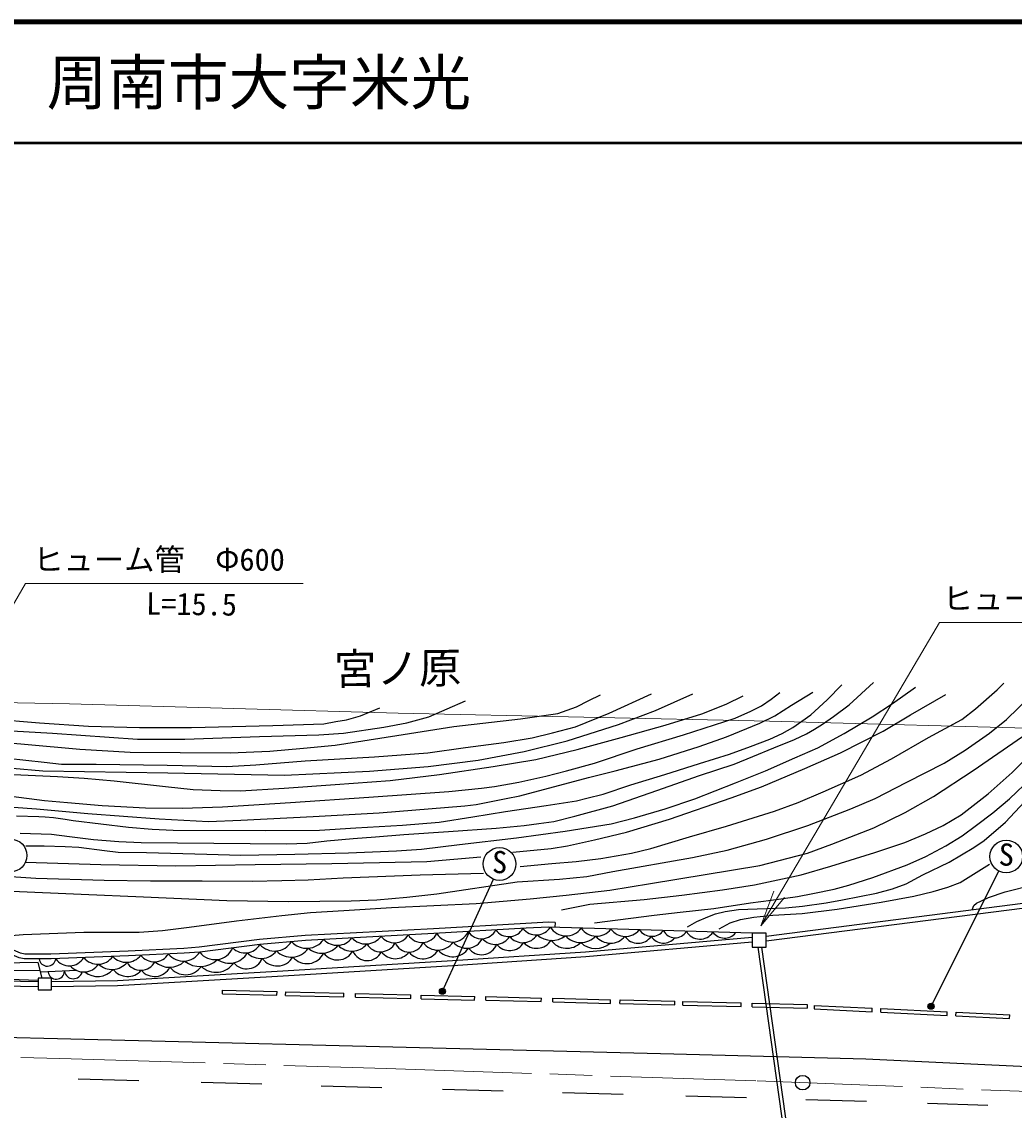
# Model space of a CAD drawing. Units: millimetres at full size, sheet at 1:1000; details may follow other scales. Extents: x 40000 to 680000, y 20000 to 380000.
# Drawn here: x 402972 to 484806, y 290210 to 380000 of the extents above; entities that cross this region are included whole.
import ezdxf
from ezdxf.enums import TextEntityAlignment as Align

# ---------------------------------------------------------------- set-up
doc = ezdxf.new("R2010")
doc.units = ezdxf.units.MM
doc.header["$LTSCALE"] = 1000
doc.linetypes.add('CHAIN', pattern=[18.5, 12, -1.5, 3.5, -1.5])
for name, color, linetype, lineweight in [('M-BGD', 7, 'Continuous', 25), ('M-BGD-EXST', 7, 'Continuous', 25), ('M-BMK', 2, 'CHAIN', 13), ('M-BMK-SRVR', 3, 'Continuous', 25), ('M-STR-HTXT', 7, 'Continuous', 13), ('M-STR-STRC', 7, 'Continuous', 25), ('M-TTL', 2, 'Continuous', 140), ('M-TTL-LINE', 7, 'Continuous', 50)]:
    doc.layers.add(name, color=color, linetype=linetype, lineweight=lineweight)
doc.layers.add('M-BMK-HTXT', color=7, linetype='Continuous')
doc.layers.add('M-TTL-TXT', color=7, linetype='Continuous')
doc.styles.add('ＭＳ ゴシック', font='')
doc.styles.get('ＭＳ ゴシック').set_extended_font_data('MS Gothic')

# ---------------------------------------------------------------- blocks, each defined once
blk = doc.blocks.new('open_arrow')
at = {"color": 0, "linetype": 'Continuous', "lineweight": -2}
blk.add_lwpolyline([(7.5, 1.25), (0, 0), (7.5, -1.25)], dxfattribs=at)

msp = doc.modelspace()

# ---------------------------------------------------------------- hatches: boundary and pattern name
at = {"layer": 'M-BGD-EXST'}
for points in [[(437903, 300026, 1), (437403, 300026, 1)], [(478194, 298785, 1), (477694, 298785, 1)]]:
    msp.add_hatch(color=256, dxfattribs=at).paths.add_polyline_path(points)

# ---------------------------------------------------------------- linework, layer by layer
at = {"layer": 'M-BGD'}
for p, q in [((446940, 305703), (446927, 305304)), ((466490, 283835), (463693, 303668)), ((466793, 283831), (463996, 303668)), ((407515, 301724), (404520, 301596))]:
    msp.add_line(p, q, dxfattribs=at)
for points in [[(402149, 308287), (407865, 308026), (413004, 307803), (419884, 307516), (424971, 307437), (430144, 307477), (432257, 307579), (434722, 307778), (437190, 308051), (443810, 309049), (447320, 309261), (449553, 309499), (451712, 309900), (458265, 311050), (461146, 311656), (464384, 312575), (467790, 313705), (471335, 315066), (473340, 315927), (475952, 317259), (479041, 318851), (480750, 319900), (482769, 321326), (484169, 322443), (487069, 325287)], [(402526, 314491), (404370, 314436), (404898, 314408), (405583, 314362), (406537, 314223), (407214, 314112), (411776, 313564), (413710, 313408), (415467, 313304), (423043, 313287), (427514, 313315), (430515, 313505), (434375, 313717), (437398, 313969), (440163, 314414), (442852, 314850), (446215, 315341), (448708, 315730), (449571, 315950), (450904, 316295), (453205, 317052), (455989, 317906), (458849, 318799), (461325, 319586), (463070, 320218), (464667, 320816), (465674, 321276), (466556, 321793), (468042, 322819), (469375, 324064), (470602, 325291)], [(402849, 313074), (405415, 312981), (406912, 312789), (408879, 312539), (410966, 312370), (412806, 312284), (424792, 312181), (426503, 312250), (428136, 312444), (430303, 312628), (432130, 312775), (434466, 312951), (438150, 313209), (442099, 313477), (444390, 313689), (445617, 313864), (446844, 314039), (448562, 314456), (451698, 315332), (455328, 316578), (458850, 317809), (461721, 318752), (463245, 319388), (464992, 320095), (466675, 320801), (467667, 321270), (468324, 321647), (469005, 322063), (469899, 322699), (471194, 323659), (473204, 325495)], [(403314, 312019), (404823, 312031), (406551, 311977), (407681, 311911), (409781, 311637), (410910, 311505), (413250, 311473), (418243, 311342), (421041, 311260), (425499, 311326), (429920, 311449), (433869, 311620), (435941, 311734), (439055, 312139), (443761, 312679), (447784, 313217), (451572, 313832), (453498, 314322), (456032, 315068), (458467, 315889), (461814, 317221), (464297, 318202), (466716, 319273), (468601, 320100), (470790, 321288), (473105, 322660), (474782, 323775), (476653, 325118)], [(444065, 310328), (446667, 310562), (448692, 310724), (450731, 310984), (453244, 311424), (454836, 311814), (458035, 312763), (461083, 313631), (465035, 314871), (466997, 315599), (469051, 316483), (472151, 317859), (474679, 319185), (477747, 320956), (480480, 322441), (481613, 323309), (483386, 324879), (483954, 325436)], [(373332, 323291), (375384, 322910), (377633, 322443), (379194, 322075), (381590, 321424), (383249, 321092), (388493, 320133), (390856, 319531), (393482, 319191), (397771, 318772), (402205, 318417), (404707, 318201), (415021, 318029), (424622, 317846), (431657, 318187), (436492, 318573), (440596, 319098), (444409, 319804), (447940, 320687), (452177, 322039), (455217, 323173), (458311, 324557)], [(381540, 323813), (383789, 323136), (386219, 322544), (389399, 322024), (393410, 321470), (395702, 321138), (398767, 320788), (403204, 320418), (407769, 319987), (411908, 319759), (420161, 319704), (423436, 319838), (426209, 320077), (428804, 320329), (433901, 321123), (438604, 321868), (444090, 322499), (447161, 322945), (448722, 323480), (449736, 324004), (450704, 324483)], [(395730, 316949), (404842, 315768), (406733, 315588), (409612, 315343), (413181, 315152), (416217, 315120), (419521, 315248), (425143, 315589), (431581, 316043), (438185, 316511), (440875, 316769), (441963, 316915), (443950, 317283), (446181, 317781), (447877, 318217), (450185, 318835), (453717, 320010), (457534, 321175), (461784, 322563), (463096, 323137), (463979, 323571), (464777, 324113), (465467, 324678)], [(398470, 315475), (404180, 315086), (408414, 314698), (414313, 314251), (418360, 314035), (421021, 314150), (427012, 314452), (432442, 314740), (439496, 315319), (440452, 315417), (441687, 315683), (442909, 315925), (444052, 316155), (449696, 317648), (451903, 318207), (455524, 319158), (458820, 320222), (461077, 321005), (463824, 322134), (465055, 322749), (466434, 323616), (468187, 324690)], [(400267, 319423), (404816, 318929), (406245, 318769), (409092, 318769), (414952, 318687), (419887, 318571), (422270, 318716), (426332, 319030), (432043, 319354), (436452, 319704), (439558, 320125), (442718, 320536), (445053, 320933), (446729, 321331), (448643, 321849), (451416, 322957), (454895, 324558)], [(402292, 317900), (405909, 317749), (408105, 317611), (410580, 317391), (414816, 316923), (417114, 316670), (419338, 316583), (420999, 316565), (424603, 316779), (428818, 317089), (433336, 317399), (437409, 317906), (441850, 318557), (445358, 319144), (448765, 319968), (452399, 320952), (456015, 321968), (459042, 322903), (461058, 323711), (462453, 324392)], [(443456, 311486), (446631, 311798), (447965, 312011), (450189, 312512), (452834, 313150), (456389, 314227), (461471, 315988), (463975, 316896), (467535, 318397), (470487, 319694), (473987, 321492), (476247, 322835), (479161, 324500)], [(386607, 323779), (389003, 322944), (390525, 322567), (391811, 322345), (394051, 322061), (396610, 321812), (398784, 321698), (405507, 321327), (412513, 320829), (413910, 320817), (416417, 320828), (422576, 321042), (427474, 321172), (429487, 321314), (432832, 321800), (434717, 322156), (436541, 322654), (439550, 323991)], [(391868, 323811), (394351, 323199), (397313, 322787), (400475, 322498), (404442, 322161), (408466, 321889), (412689, 321784), (416974, 321784), (423663, 321934), (427885, 322083), (428881, 322265), (429757, 322417), (430908, 322746), (432502, 323413)], [(447478, 306737), (449821, 307200), (454287, 307590), (457386, 307956), (460754, 308395), (463397, 308815), (467229, 309620), (469675, 310356), (473321, 311460), (475779, 312305), (477490, 313011), (478947, 313706), (480422, 314571), (482650, 316309), (484626, 318057), (489448, 322935)], [(401067, 304542), (403084, 304712), (408075, 304895), (412654, 304907), (414582, 305029), (416784, 305322), (420676, 305835), (424403, 306286), (426783, 306518), (429521, 306677), (433450, 306945), (440436, 307274), (444897, 307654), (447850, 307958), (451456, 308364), (454823, 308912), (463833, 310402), (467758, 311416), (469771, 312148), (473230, 313494), (475817, 314774), (478136, 316092), (481433, 318231), (485487, 321051)], [(450207, 305666), (455129, 306310), (457249, 306543), (460035, 306843), (463054, 307310), (464763, 307534), (466924, 307852), (468194, 308085), (469952, 308452), (471167, 308779), (473160, 309410), (475969, 310449), (477528, 311134), (479158, 312025), (480507, 312832), (481689, 313721), (483052, 314729), (484426, 315900), (486211, 317601)], [(457856, 305351), (458626, 305792), (459541, 306169), (460176, 306410), (460970, 306610), (462070, 306771), (465954, 306917), (467343, 307053), (469302, 307318), (470650, 307575), (473456, 308106), (474773, 308484), (475897, 308893), (477264, 309641), (479448, 310684), (481464, 311875), (482326, 312460), (484082, 313970), (485661, 315653)], [(403282, 310682), (409498, 310472), (415677, 310366), (422228, 310473), (428547, 310562), (432466, 310652), (436382, 310741), (440829, 311114)], [(380883, 309687), (384365, 310212), (386232, 310416), (387951, 310408), (389751, 310426), (390925, 310267), (391805, 310218), (394213, 310059), (395546, 309962), (397576, 309644), (398566, 309595), (399719, 309583), (401248, 309534), (404126, 309363), (409774, 309192), (413583, 309143), (417838, 309131), (421977, 309093), (424422, 309154), (426598, 309216), (429476, 309375), (435812, 309641), (441045, 309764)], [(460469, 305173), (461388, 305674), (462224, 305949), (463346, 306140), (464910, 306295), (467310, 306450), (470212, 306784), (473838, 307371), (476536, 307873), (478113, 308255), (479342, 308613), (480352, 308986), (482764, 310501)], [(559274, 300906), (557188, 301758), (553155, 303014), (550185, 303646), (547123, 304167), (544026, 304476), (541529, 304735), (516164, 306646), (512994, 310038), (491514, 310278), (489354, 307763), (464359, 304550)], [(559083, 300552), (557053, 301382), (553054, 302626), (550110, 303253), (547070, 303770), (543986, 304078), (541493, 304336), (515978, 306259), (512818, 309640), (491696, 309876), (489558, 307386), (464359, 304146)], [(446940, 305703), (446399, 305721), (444532, 305624), (436932, 305183), (426342, 304622), (422570, 304282), (417608, 303651), (416343, 303556), (411749, 303339), (405379, 303095), (403221, 303091), (402871, 303172), (395043, 306532), (380348, 308880), (375663, 307717), (370851, 308606)], [(463207, 304808), (453039, 305106), (446403, 305320), (444553, 305224), (436954, 304784), (426370, 304223), (422613, 303885), (417648, 303253), (416368, 303157), (411766, 302939), (405387, 302695), (403175, 302691), (402746, 302790), (394931, 306145), (380365, 308472), (375676, 307308), (370778, 308213)], [(481336, 306732), (481484, 307091), (481694, 307278), (482105, 307495), (482694, 307753), (484058, 308238), (486445, 308835)], [(463207, 304464), (449443, 303261), (438493, 302523), (424511, 301676), (410863, 300883), (405412, 300795)], [(463207, 304063), (449474, 302863), (438518, 302123), (424534, 301277), (410878, 300483), (405412, 300395)], [(404640, 301113), (404321, 302394), (387795, 302088), (387568, 302078), (387532, 301242)], [(387568, 302078), (396154, 301739), (404480, 301754)], [(404313, 300788), (392719, 301019), (385706, 301321)], [(404313, 300388), (392706, 300619), (385706, 300920)], [(387541, 301463), (397999, 301167), (404313, 300946)]]:
    msp.add_lwpolyline(points, dxfattribs=at)
for points in [[(463207, 303668), (464359, 303668), (464359, 304808), (463207, 304808)], [(404313, 300139), (405412, 300139), (405412, 301113), (404313, 301113)]]:
    msp.add_lwpolyline(points, close=True, dxfattribs=at)
for centre, radius, start, end in [((445393, 306055), 1384, 217.65182, 327.69037), ((447863, 306115), 1526, 211.59325, 324.7068), ((428980, 305306), 1495, 222.15265, 323.91438), ((431340, 305507), 1580, 223.212, 322.85503), ((433683, 305403), 1377, 218.11066, 327.95637), ((435986, 305372), 1334, 211.63294, 334.49145), ((438448, 305550), 1466, 210.89652, 335.73906), ((440882, 305670), 1313, 213.36245, 333.27313), ((442017, 305322), 1432, 222.28332, 326.55993), ((443134, 305867), 1336, 216.11665, 330.51894), ((444284, 305423), 1393, 219.67635, 327.41369), ((446689, 306137), 1914, 229.95135, 306.00447), ((449072, 305776), 1730, 223.34315, 315.67028), ((450357, 306070), 1503, 213.8391, 322.46096), ((451513, 305540), 1547, 218.90912, 320.21265), ((452748, 306039), 1490, 216.42664, 319.99729), ((453786, 305293), 1315, 214.43476, 325.84102), ((454911, 305806), 1251, 215.37332, 321.26755), ((455885, 305184), 1191, 211.88435, 321.08035), ((456844, 305508), 1073, 206.90105, 329.73982), ((458886, 305608), 1286, 209.86002, 326.78085), ((460910, 305562), 1155, 214.76621, 321.87465), ((418907, 304216), 1586, 217.41846, 337.09137), ((421380, 304612), 1432, 225.0341, 329.47573), ((423826, 304967), 1625, 221.73772, 328.55332), ((425188, 304536), 1700, 224.33448, 325.35325), ((426469, 305269), 1704, 222.47598, 325.43265), ((427704, 304906), 1742, 230.11651, 321.12206), ((430191, 304906), 1573, 224.00969, 321.62853), ((432563, 304609), 1327, 210.83065, 334.014), ((434904, 304495), 1240, 202.13364, 338.46013), ((437279, 304931), 1512, 216.12291, 326.04061), ((438500, 304452), 1578, 220.89184, 326.60389), ((439652, 305054), 1479, 220.82714, 331.99282), ((440889, 304356), 1321, 215.77616, 339.56404), ((443199, 304778), 1388, 219.4883, 327.52341), ((445421, 304996), 1426, 222.504, 327.27395), ((447916, 305183), 1610, 216.51788, 315.12101), ((450309, 305365), 1818, 226.47697, 310.96681), ((405084, 302794), 697, 188.29846, 353.06643), ((406901, 303499), 1375, 215.05346, 329.33196), ((409245, 303766), 1512, 219.82136, 324.56407), ((411586, 303927), 1518, 223.08988, 321.75298), ((413886, 303885), 1427, 219.03056, 326.39501), ((416304, 304105), 1591, 219.38074, 327.59119), ((417683, 304107), 2042, 231.10924, 314.21735), ((420083, 304040), 1704, 235.0723, 330.13608), ((421522, 303256), 1382, 219.48281, 337.80847), ((422696, 304358), 1627, 225.77733, 321.64902), ((424030, 303640), 1527, 216.3981, 328.50011), ((426496, 303832), 1528, 220.3632, 334.45427), ((429018, 304043), 1437, 217.27944, 330.46337), ((431455, 303843), 1292, 203.18707, 334.32582), ((433776, 304166), 1455, 217.33063, 321.25774), ((436053, 304158), 1456, 218.33082, 329.49837), ((408078, 303104), 1490, 221.03957, 325.29435), ((409226, 302950), 1708, 231.37515, 318.73534), ((410404, 303431), 1611, 226.8827, 320.6488), ((411693, 302733), 1492, 217.52234, 318.85641), ((412788, 303063), 1312, 209.84203, 332.66316), ((413917, 302686), 1444, 220.35929, 331.69027), ((415147, 303781), 1780, 227.89626, 314.76083), ((416459, 303006), 1619, 218.3316, 324.55621), ((418986, 303351), 1763, 226.78068, 326.4533), ((405813, 301694), 673, 186.08538, 358.83184), ((407230, 301815), 756, 190.26124, 344.96139)]:
    msp.add_arc(centre, radius, start, end, dxfattribs=at)
at = {"layer": 'M-BGD-EXST'}
for p, q in [((477944, 298785), (483540, 309937)), ((437653, 300026), (441880, 309263))]:
    msp.add_line(p, q, dxfattribs=at)
for centre, radius in [((402043, 311228), 1350), ((484151, 311141), 1350), ((442367, 310522), 1350), ((437653, 300026), 250), ((477944, 298785), 250)]:
    msp.add_circle(centre, radius, dxfattribs=at)
at = {"layer": 'M-BMK'}
msp.add_lwpolyline([(278073, 298180), (305127, 297464), (321752, 296989), (358431, 295981), (384412, 294983), (406102, 294479), (433013, 293649), (463613, 292630), (487829, 291676), (503050, 291202), (522076, 290596), (531353, 290265), (535013, 290138), (539969, 289757), (546446, 288997), (555484, 287649), (562013, 286476), (564108, 286031), (566453, 285365)], dxfattribs=at)
at = {"layer": 'M-BMK-SRVR'}
msp.add_circle((467361, 292482), 600, dxfattribs=at)
at = {"layer": 'M-STR-HTXT'}
for points in [[(385225, 302487), (403271, 333670), (426165, 333670)], [(463904, 305430), (478637, 330456), (501165, 330456)], [(255647, 326633), (260562, 326610), (271106, 326400), (278863, 326169), (306243, 325443), (322854, 325236), (359423, 324568), (385416, 324151), (406896, 323726), (433995, 322963), (464631, 322312), (488886, 321657), (503993, 321187), (523089, 320579), (530711, 320570), (536731, 320465), (542862, 320269), (550500, 319570), (560386, 318197), (566431, 317243)]]:
    msp.add_lwpolyline(points, dxfattribs=at)
at = {"layer": 'M-STR-STRC'}
for p, q in [((419514, 299815), (419521, 300115)), ((419521, 300115), (424020, 300004)), ((424013, 299704), (424020, 300004)), ((424729, 299687), (424736, 299987)), ((424736, 299987), (429522, 299868)), ((419514, 299815), (424013, 299704)), ((424729, 299687), (429515, 299568)), ((429515, 299568), (429522, 299868)), ((430493, 299544), (430501, 299844)), ((430493, 299544), (435040, 299432)), ((430501, 299844), (435048, 299732)), ((435040, 299432), (435048, 299732)), ((435902, 299411), (435909, 299711)), ((435902, 299411), (440315, 299302)), ((435909, 299711), (440322, 299601)), ((440315, 299302), (440322, 299601)), ((441238, 299279), (441245, 299579)), ((441238, 299279), (445810, 299166)), ((441245, 299579), (445817, 299466)), ((445810, 299166), (445817, 299466)), ((446748, 299143), (446755, 299443)), ((446748, 299143), (451505, 299025)), ((446755, 299443), (451513, 299325)), ((451505, 299025), (451513, 299325)), ((452299, 299005), (452307, 299305)), ((452299, 299005), (456819, 298894)), ((452307, 299305), (456826, 299194)), ((456819, 298894), (456826, 299194)), ((457477, 298878), (457485, 299177)), ((457485, 299177), (462292, 299059)), ((462285, 298759), (462292, 299059)), ((463201, 298736), (463208, 299036)), ((463208, 299036), (467727, 298924)), ((457477, 298878), (462285, 298759)), ((463201, 298736), (467719, 298625)), ((467727, 298924), (467719, 298625)), ((468321, 298862), (468307, 298563)), ((468307, 298563), (473087, 298331)), ((468321, 298862), (473101, 298631)), ((473087, 298331), (473101, 298631)), ((473805, 298297), (473819, 298596)), ((473805, 298297), (479264, 298032)), ((473819, 298596), (479279, 298332)), ((479264, 298032), (479279, 298332)), ((480004, 297997), (480018, 298296)), ((480018, 298296), (484438, 298082)), ((480004, 297997), (484424, 297783)), ((484424, 297783), (484438, 298082)), ((407619, 292813), (412617, 292670)), ((417767, 292516), (422765, 292374)), ((427658, 292227), (432656, 292085)), ((437675, 291943), (442673, 291800)), ((447551, 291671), (452549, 291528)), ((457727, 291391), (462725, 291248)), ((467620, 291100), (472618, 290958)), ((477642, 290779), (482640, 290636))]:
    msp.add_line(p, q, dxfattribs=at)
msp.add_lwpolyline([(269030, 298797), (296551, 298653), (335203, 297973), (376889, 296837), (412604, 295955), (456729, 294849), (472581, 294462), (493965, 293422), (518622, 292183), (533250, 291442), (535769, 291231), (541394, 290593), (552750, 289005), (559136, 287890), (562279, 287172), (565859, 286196), (566617, 286001)], dxfattribs=at)
at = {"layer": 'M-TTL'}
msp.add_line((680000, 380000), (40000, 380000), dxfattribs=at)
at = {"layer": 'M-TTL-LINE'}
msp.add_line((40000, 370000), (680000, 370000), dxfattribs=at)

# ---------------------------------------------------------------- block references
at = {"layer": 'M-STR-HTXT', "xscale": 400, "yscale": 400, "rotation": 59.5}
msp.add_blockref('open_arrow', (463904, 305430), dxfattribs=at)

# ---------------------------------------------------------------- texts
at = {"layer": 'M-BGD-EXST', "style": 'ＭＳ ゴシック'}
for p in [(441712, 309230), (483495, 309848)]:
    msp.add_text('S', height=1833, rotation=358.508, dxfattribs=at).set_placement(p, align=Align.BOTTOM_LEFT)
at = {"layer": 'M-BMK-HTXT', "style": 'ＭＳ ゴシック'}
msp.add_text('宮ノ原', height=2566, rotation=0.805, dxfattribs=at).set_placement((428745, 324539), align=Align.BOTTOM_LEFT)
at = {"layer": 'M-STR-HTXT', "style": 'ＭＳ ゴシック'}
for p in [(403915, 334170), (478915, 330956)]:
    msp.add_text('ヒューム管\u3000Φ600', height=1833, dxfattribs=at).set_placement(p, align=Align.BOTTOM_LEFT)
msp.add_text('L=15.5', height=1833, rotation=359.221, dxfattribs=at).set_placement((413212, 330556), align=Align.BOTTOM_LEFT)
at = {"layer": 'M-TTL-TXT', "style": 'ＭＳ ゴシック'}
msp.add_text('周南市大字米光', height=3666, dxfattribs=at).set_placement((405024, 375000), align=Align.MIDDLE_LEFT)

doc.saveas('drawing.dxf')
